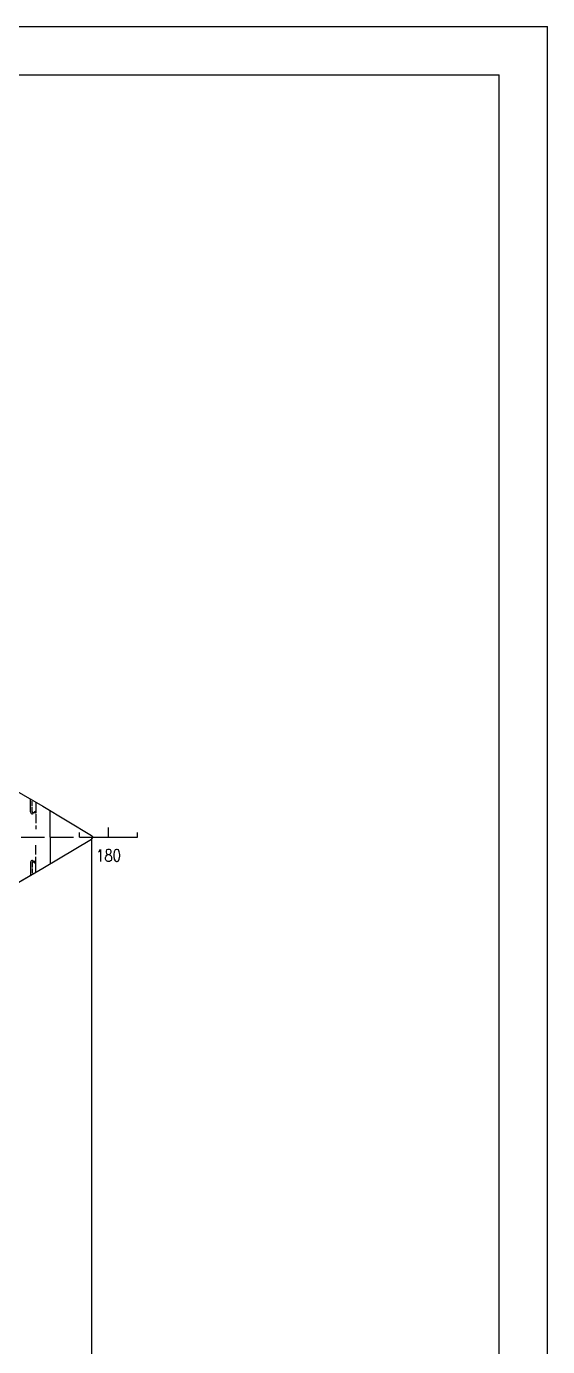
# Model space of a CAD drawing. Extents: x 373818 to 564480, y 322172 to 634257.
# Drawn here: x 553155 to 563894, y 468260 to 495477 of the extents above; entities that cross this region are included whole.
import ezdxf
from ezdxf.enums import TextEntityAlignment as Align

# ---------------------------------------------------------------- set-up
doc = ezdxf.new("R2010")
doc.units = 0
doc.header["$LTSCALE"] = 40
doc.header["$MEASUREMENT"] = 0
doc.linetypes.add('ACAD_ISO02W100', pattern=[15, 12, -3])
doc.layers.get('0').update_dxf_attribs({"linetype": 'CONTINUOUS'})
for name, color, linetype in [('BT_ENG', 7, 'CONTINUOUS'), ('C-DAS', 4, 'ACAD_ISO02W100'), ('FRAME', 7, 'CONTINUOUS'), ('Y-CON', 2, 'CONTINUOUS'), ('Y-DAS', 2, 'ACAD_ISO02W100')]:
    doc.layers.add(name, color=color, linetype=linetype)
doc.styles.add('ROMANS', font='romans.shx', dxfattribs={"width": 0.75, "height": 250, "bigfont": 'hzdx.shx'})

msp = doc.modelspace()

# ---------------------------------------------------------------- linework, layer by layer
at = {"color": 2}
for p in [(417794.48, 494477.25), (562894.48, 454477.25)]:
    msp.add_line(p, (562894.48, 494477.25), dxfattribs=at)
for p, q in [((553241.41, 479282.78), (553241.41, 479545.62)), ((553646.41, 478760.36), (553646.41, 478860.36)), ((553646.41, 478760.36), (553646.41, 478860.36)), ((554246.41, 478760.36), (554246.41, 478860.36)), ((554491.42, 478760.36), (555446.41, 478760.36)), ((554495.41, 478760.36), (554495.41, 462464.96)), ((554846.41, 478760.36), (554846.41, 478960.36)), ((555446.41, 478760.36), (555446.41, 478860.36)), ((553241.41, 478243.38), (553241.41, 477981.18))]:
    msp.add_line(p, q)
for centre, radius, start, end in [((553291.41, 479282.78), 50, 180, 220.300494), ((553272.35, 479266.61), 25, 220.300494, 355.621629), ((553296.41, 479289.7), 25, 180, 270), ((553291.41, 478243.38), 50, 139.699506, 180), ((553272.35, 478259.55), 25, 4.378371, 139.699506), ((553296.41, 478236.45), 25, 90, 180)]:
    msp.add_arc(centre, radius, start, end)
at = {"layer": 'BT_ENG'}
for p in [(415294.48, 495477.25), (563894.48, 453477.25)]:
    msp.add_line(p, (563894.48, 495477.25), dxfattribs=at)
at = {"layer": 'C-DAS', "ltscale": 0.2}
for p, q in [((553271.41, 479289.7), (553271.41, 479528.35)), ((553271.41, 478236.45), (553271.41, 478008.2))]:
    msp.add_line(p, q, dxfattribs=at)
at = {"layer": 'FRAME'}
msp.add_line((553646.41, 478760.36), (553646.41, 478860.36), dxfattribs=at)
at = {"layer": 'Y-CON'}
for p, q in [((553646.41, 478760.36), (553646.41, 479308.47)), ((553646.41, 478760.36), (553646.41, 478212.24)), ((553496.41, 478121.86), (554496.41, 478724.4)), ((552496.41, 477546.33), (553496.41, 478121.86))]:
    msp.add_line(p, q, dxfattribs=at)
for points in [[(531746.41, 488839.76), (533311.41, 488549.96), (534996.41, 488157.87), (536553.41, 487726.22), (538246.41, 487174.53), (539779.41, 486599.44), (541496.41, 485874.42), (542714.41, 485319.9), (544746.41, 484326.32), (545874.41, 483742.94), (547996.41, 482579.4), (548188.41, 482470.09), (551246.41, 480693.74), (551313.41, 480654.87), (552496.41, 479974.39), (553496.41, 479398.86), (554496.41, 478796.32), (554501.41, 478792.71), (554507.41, 478787.53), (554514.41, 478779.29), (554525.41, 478760.73), (554525.41, 478760.36)], [(553346.41, 479484.7), (553346.41, 479264.7), (553296.41, 479264.7), (553346.41, 479304.7)], [(542646.41, 472169.86), (542714.41, 472200.82), (544746.41, 473194.4), (545874.41, 473777.78), (547996.41, 474941.32), (548188.41, 475050.63), (551246.41, 476826.98), (551313.41, 476865.85), (552496.41, 477546.33), (553496.41, 478121.86), (554496.41, 478724.4), (554501.41, 478728.01), (554507.41, 478733.19), (554514.41, 478741.43), (554525.41, 478759.99), (554525.41, 478760.36)], [(553346.41, 478041.45), (553346.41, 478261.45), (553296.41, 478261.45), (553346.41, 478221.45)]]:
    msp.add_lwpolyline(points, dxfattribs=at)
at = {"layer": 'Y-DAS', "ltscale": 0.4}
for p, q in [((553346.41, 479485.19), (553346.41, 478926.41)), ((553346.41, 478163.76), (553346.41, 478595.08))]:
    msp.add_line(p, q, dxfattribs=at)
at = {"layer": 'Y-DAS'}
msp.add_line((553046.41, 478760.36), (554491.42, 478760.36), dxfattribs=at)

# ---------------------------------------------------------------- texts
at = {"layer": 'FRAME', "style": 'ROMANS', "width": 0.8}
msp.add_text('180', height=250, dxfattribs=at).set_placement((554846.41, 478385.36), align=Align.MIDDLE)

doc.saveas('drawing.dxf')
